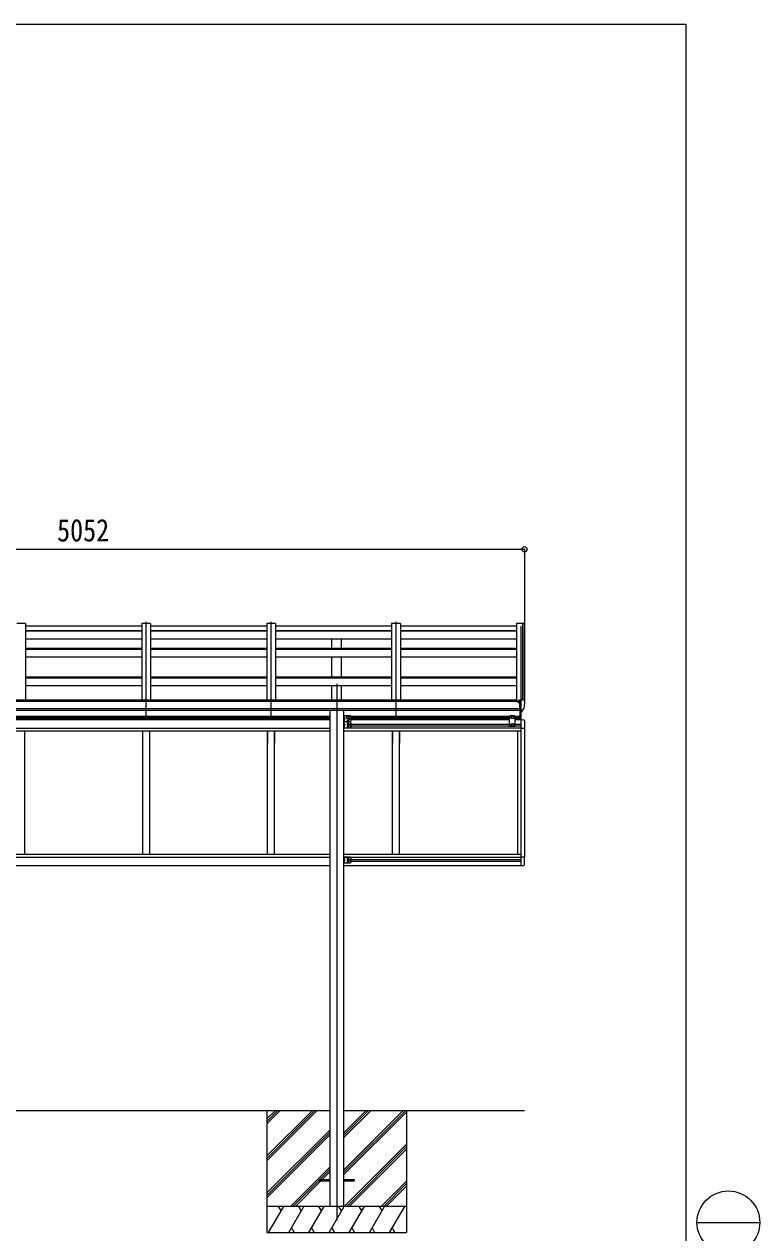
# Model space of a CAD drawing. Units: millimetres at full size, sheet at 1:30; details may follow other scales. Extents: x -8385 to 8479, y -5853 to 5787.
# Drawn here: x 4264 to 8479, y -1143 to 5787 of the extents above; entities that cross this region are included whole.
import ezdxf
from ezdxf.enums import TextEntityAlignment as Align

# ---------------------------------------------------------------- set-up
doc = ezdxf.new("R2010")
doc.units = ezdxf.units.MM
doc.header["$LTSCALE"] = 30
doc.header["$PDMODE"] = 32
doc.header["$PDSIZE"] = 30
for name, color, linetype, lineweight in [('0-0_0', 7, 'Continuous', 9), ('0-1_本体', 4, 'Continuous', 9), ('0-2_部品', 7, 'Continuous', 9), ('0-8_PARTS2', 2, 'Continuous', 9), ('0-A_寸法', 6, 'Continuous', 9), ('F-0_240', 7, 'Continuous', 9)]:
    doc.layers.add(name, color=color, linetype=linetype, lineweight=lineweight)
doc.styles.add('ＭＳ ゴシック', font='')
doc.styles.get('ＭＳ ゴシック').set_extended_font_data('MS Gothic')

msp = doc.modelspace()

# ---------------------------------------------------------------- linework, layer by layer
at = {"layer": '0-0_0'}
for p, q in [((3193.58, -441.04), (6014.58, -441.04)), ((5654.08, -441.04), (5654.08, -1141.04)), ((5654.08, -701.77), (5914.81, -441.04)), ((5654.08, -715.91), (5928.96, -441.04)), ((5654.08, -730.05), (5943.1, -441.04)), ((5654.08, -517.92), (5730.96, -441.04)), ((5654.08, -503.78), (5716.82, -441.04)), ((5654.08, -489.64), (5702.68, -441.04)), ((6093.58, -441.04), (7130.08, -441.04)), ((6093.58, -782.77), (6435.31, -441.04)), ((6093.58, -796.91), (6449.46, -441.04)), ((6093.58, -598.92), (6251.46, -441.04)), ((6093.58, -584.78), (6237.32, -441.04)), ((6093.58, -570.64), (6223.18, -441.04)), ((6093.58, -811.05), (6454.08, -450.56)), ((6454.08, -441.04), (6454.08, -1141.04)), ((5654.08, -913.9), (6014.58, -553.4)), ((5654.08, -928.04), (6014.58, -567.54)), ((5654.08, -942.19), (6014.58, -581.69)), ((6097.44, -991.04), (6454.08, -634.4)), ((6111.58, -991.04), (6454.08, -648.54)), ((6125.73, -991.04), (6454.08, -662.69)), ((5789.07, -991.04), (6014.58, -765.53)), ((5957.73, -836.53), (6014.58, -779.68)), ((5971.87, -836.53), (6014.58, -793.82)), ((5803.22, -991.04), (5954.08, -840.18)), ((5817.36, -991.04), (5962.87, -845.53)), ((6309.57, -991.04), (6454.08, -846.53)), ((6323.72, -991.04), (6454.08, -860.68)), ((6337.86, -991.04), (6454.08, -874.82)), ((6454.08, -991.04), (5654.08, -991.04)), ((5664.37, -1141.04), (5750.97, -991.04)), ((5735.97, -1017.02), (5720.97, -991.04)), ((5779.84, -1141.04), (5866.44, -991.04)), ((5851.44, -1017.02), (5836.44, -991.04)), ((5895.31, -1141.04), (5981.91, -991.04)), ((5966.91, -1017.02), (5951.91, -991.04)), ((6010.78, -1141.04), (6097.38, -991.04)), ((6082.38, -1017.02), (6067.38, -991.04)), ((6126.25, -1141.04), (6212.85, -991.04)), ((6197.85, -1017.02), (6182.85, -991.04)), ((6241.72, -1141.04), (6328.32, -991.04)), ((6298.32, -991.04), (6313.32, -1017.02)), ((6357.19, -1141.04), (6443.8, -991.04)), ((5654.08, -1141.04), (6454.08, -1141.04)), ((5794.84, -1115.06), (5809.84, -1141.04)), ((5910.31, -1115.06), (5925.31, -1141.04)), ((6025.78, -1115.06), (6040.78, -1141.04)), ((6141.25, -1115.06), (6156.25, -1141.04)), ((6256.72, -1115.06), (6271.72, -1141.04)), ((6372.19, -1115.06), (6387.19, -1141.04))]:
    msp.add_line(p, q, dxfattribs=at)
at = {"layer": '0-1_本体'}
for p, q in [((4271.08, 2350.5), (4221.08, 2350.5)), ((4271.08, 2350.5), (4271.08, 1911.21)), ((4271.08, 2337.5), (4937.08, 2337.5)), ((4271.08, 2310.78), (4937.08, 2310.78)), ((4271.08, 2308.2), (4937.08, 2308.2)), ((4937.08, 2350.5), (4937.08, 1911.21)), ((4987.08, 2350.5), (4937.08, 2350.5)), ((4987.08, 2350.5), (4987.08, 1911.21)), ((4987.08, 2337.5), (5653.08, 2337.5)), ((4987.08, 2310.78), (5653.08, 2310.78)), ((4987.08, 2308.2), (5653.08, 2308.2)), ((5653.08, 2350.5), (5653.08, 1911.21)), ((5703.08, 2350.5), (5653.08, 2350.5)), ((5703.08, 2350.5), (5703.08, 1911.21)), ((5703.08, 2337.5), (6369.08, 2337.5)), ((5703.08, 2310.78), (6369.08, 2310.78)), ((5703.08, 2308.2), (6369.08, 2308.2)), ((6369.08, 2350.5), (6369.08, 1911.21)), ((6419.08, 2350.5), (6369.08, 2350.5)), ((6419.08, 2350.5), (6419.08, 1911.21)), ((6419.08, 2337.5), (7085.08, 2337.5)), ((6419.08, 2310.78), (7085.08, 2310.78)), ((6419.08, 2308.2), (7085.08, 2308.2)), ((7085.08, 2350.5), (7085.08, 1904.5)), ((7121, 2350.29), (7120.38, 2348.67)), ((7121.08, 2350.41), (7121.08, 1914.68)), ((7129.14, 2350.08), (7121.3, 2350.49)), ((7130.08, 2349.19), (7130.09, 1908.14)), ((4271.08, 2263.47), (4937.08, 2263.47)), ((4987.08, 2263.47), (5653.08, 2263.47)), ((5703.08, 2263.47), (6369.08, 2263.47)), ((6026.58, 2209.73), (6026.58, 2263.47)), ((6081.58, 2209.73), (6081.58, 2263.47)), ((6419.08, 2263.47), (7085.08, 2263.47)), ((4271.08, 2209.73), (4937.08, 2209.73)), ((4271.08, 2204.17), (4937.08, 2204.17)), ((4271.08, 2160.17), (4937.08, 2160.17)), ((4987.08, 2209.73), (5653.08, 2209.73)), ((4987.08, 2204.17), (5653.08, 2204.17)), ((4987.08, 2160.17), (5653.08, 2160.17)), ((5703.08, 2209.73), (6369.08, 2209.73)), ((5703.08, 2204.17), (6369.08, 2204.17)), ((5703.08, 2160.17), (6369.08, 2160.17)), ((6026.58, 2046.08), (6026.58, 2160.17)), ((6081.58, 2046.08), (6081.58, 2160.17)), ((6419.08, 2209.73), (7085.08, 2209.73)), ((6419.08, 2204.17), (7085.08, 2204.17)), ((6419.08, 2160.17), (7085.08, 2160.17)), ((4271.08, 2046.08), (4937.08, 2046.08)), ((4271.08, 2039.28), (4937.08, 2039.28)), ((4987.08, 2046.08), (5653.08, 2046.08)), ((4987.08, 2039.28), (5653.08, 2039.28)), ((5703.08, 2046.08), (6369.08, 2046.08)), ((5703.08, 2039.28), (6369.08, 2039.28)), ((6419.08, 2046.08), (7085.08, 2046.08)), ((6419.08, 2039.28), (7085.08, 2039.28)), ((4271.08, 1995.73), (4937.08, 1995.73)), ((4987.08, 1995.73), (5653.08, 1995.73)), ((5703.08, 1995.73), (6369.08, 1995.73)), ((6026.58, 1911.21), (6026.58, 1995.73)), ((6081.58, 1911.21), (6081.58, 1995.73)), ((6419.08, 1995.73), (7085.08, 1995.73)), ((7103.58, 1904.5), (2104.58, 1904.5)), ((7080.08, 1911.21), (2128.08, 1911.21)), ((7080.08, 1904.5), (7080.08, 1911.21)), ((2104.58, 1863.28), (7103.58, 1863.28)), ((7103.58, 1851.43), (2104.58, 1851.5)), ((3193.58, 1820.18), (6014.58, 1820.18)), ((3193.58, 1816.68), (6014.58, 1816.68)), ((3193.58, 1807.68), (6014.58, 1807.68)), ((3193.58, 1804.18), (6014.58, 1804.18)), ((6014.58, 1851.34), (6014.58, -991.07)), ((6093.58, 1851.34), (6093.58, -991.07)), ((6133.58, 1820.18), (7045.58, 1820.18)), ((6135.56, 1816.68), (7042.58, 1816.68)), ((6135.58, 1807.68), (7042.58, 1807.68)), ((6135.58, 1804.18), (7042.58, 1804.18)), ((7074.58, 1820.18), (7110.08, 1820.18)), ((7077.58, 1816.68), (7110.08, 1816.68)), ((7077.58, 1807.68), (7110.08, 1807.68)), ((7077.58, 1804.18), (7110.08, 1804.18)), ((6014.58, 1799.18), (3193.58, 1799.18)), ((3193.58, 1750.68), (6014.58, 1750.68)), ((3193.58, 1734.68), (6014.58, 1734.68)), ((4266.08, 1734.68), (4266.08, 1027.68)), ((4942.08, 1734.68), (4942.08, 1664.68)), ((4942.08, 1734.68), (4942.08, 1027.68)), ((4982.08, 1734.68), (4982.08, 1664.68)), ((4982.08, 1734.68), (4982.08, 1027.68)), ((5658.08, 1734.68), (5658.08, 1664.68)), ((5658.08, 1027.68), (5658.08, 1734.68)), ((5698.08, 1734.68), (5698.08, 1664.68)), ((5698.08, 1027.68), (5698.08, 1734.68)), ((7110.08, 1750.68), (6093.58, 1750.68)), ((6093.58, 1734.68), (7110.08, 1734.68)), ((7042.58, 1799.18), (6135.58, 1799.18)), ((6135.58, 1773.18), (7042.58, 1773.18)), ((6135.58, 1764.18), (7042.58, 1764.18)), ((6374.08, 1734.68), (6374.08, 1664.68)), ((6374.08, 1027.68), (6374.08, 1734.68)), ((6414.08, 1734.68), (6414.08, 1664.68)), ((6414.08, 1027.68), (6414.08, 1734.68)), ((7110.08, 1799.18), (7077.58, 1799.18)), ((7077.58, 1773.18), (7110.08, 1773.18)), ((7077.58, 1764.18), (7110.08, 1764.18)), ((7090.08, 1734.68), (7090.08, 1664.68)), ((7090.08, 1734.68), (7090.08, 1664.68)), ((7090.08, 1734.68), (7090.08, 1027.68)), ((7090.08, 1734.68), (7090.08, 1027.68)), ((7110.08, 1799.88), (7110.08, 1599.68)), ((7130.08, 1750.48), (7130.08, 1648.88)), ((7130.08, 1734.68), (7130.08, 1011.87)), ((7110.08, 1599.88), (7110.08, 962.68)), ((3193.58, 1027.68), (6014.58, 1027.68)), ((3193.58, 1011.68), (6014.58, 1011.68)), ((6093.58, 1027.68), (7110.08, 1027.68)), ((6093.58, 1011.68), (7110.08, 1011.68)), ((6135.58, 998.18), (7110.08, 998.18)), ((6135.58, 989.18), (7110.08, 989.18)), ((7110.08, 1027.68), (7110.08, 1011.68)), ((3193.58, 963.18), (6014.58, 963.18)), ((6093.58, 963.18), (7110.08, 963.18))]:
    msp.add_line(p, q, dxfattribs=at)
msp.add_lwpolyline([(7120.38, 1914.68), (7120.38, 2350.5), (7085.08, 2350.5)], dxfattribs=at)
msp.add_circle((7096.11, 1899.76), 3, dxfattribs=at)
for centre, radius, start, end in [((7121.29, 2350.19), 0.301, 87.13321, 158.93673), ((7129.08, 2349.08), 1, 6.67014, 87)]:
    msp.add_arc(centre, radius, start, end, dxfattribs=at)
at = {"layer": '0-2_部品'}
for p, q in [((7093.58, 1908.84), (7093.58, 1904.88)), ((7108.58, 1910.01), (7094.58, 1909.95)), ((7098.08, 1909.96), (7098.08, 1911.86)), ((7098.58, 1899.78), (7098.28, 1899.78)), ((7099.11, 1899.78), (7098.58, 1899.78)), ((7098.91, 1912.28), (7108.58, 1913)), ((7103.58, 1904.96), (7110.08, 1905.36)), ((7108.58, 1913.78), (7110.08, 1913.78)), ((7108.58, 1913.78), (7108.58, 1907.61)), ((7110.08, 1846.19), (7110.08, 1914.69)), ((7125.17, 1914.13), (7129.24, 1908.32)), ((7132.08, 1905.32), (7132.08, 1904.69)), ((6093.58, 1821.48), (6093.58, 1786.48)), ((6130.58, 1821.48), (6093.58, 1821.48)), ((6096.08, 1821.48), (6096.08, 1786.48)), ((6096.58, 1808.98), (6096.08, 1809.06)), ((6096.08, 1803.98), (6103.08, 1803.98)), ((6096.58, 1816.98), (6097.39, 1816.83)), ((6096.58, 1808.98), (6097.39, 1809.12)), ((6135.58, 1816.48), (6135.58, 1791.48)), ((7046.58, 1821.48), (7042.58, 1817.48)), ((7042.58, 1817.48), (7042.58, 1763.98)), ((7073.58, 1821.48), (7046.58, 1821.48)), ((7073.58, 1821.48), (7077.58, 1817.48)), ((7077.58, 1763.98), (7077.58, 1817.48)), ((7103.58, 1849.39), (7109.08, 1849.39)), ((7104.58, 1820.48), (7104.58, 1849.68)), ((7109.58, 1848.39), (7109.08, 1849.39)), ((7110.08, 1848.39), (7109.58, 1848.39)), ((7110.08, 1846.48), (7110.08, 1799.97)), ((7111.58, 1846.28), (7110.08, 1846.19)), ((7111.58, 1799.97), (7111.58, 1846.57)), ((7111.58, 1846.28), (7115.29, 1846.51)), ((7117.71, 1848.01), (7127.45, 1863.38)), ((6093.58, 1786.48), (6093.58, 1751.48)), ((6130.58, 1786.48), (6093.58, 1786.48)), ((6130.58, 1786.48), (6093.58, 1786.48)), ((6130.58, 1751.48), (6093.58, 1751.48)), ((6096.58, 1790.98), (6096.08, 1791.06)), ((6096.08, 1786.48), (6096.08, 1751.48)), ((6096.58, 1773.98), (6096.08, 1774.06)), ((6096.08, 1768.98), (6103.08, 1768.98)), ((6096.58, 1755.98), (6096.08, 1756.06)), ((6096.58, 1798.98), (6097.39, 1798.83)), ((6096.58, 1790.98), (6097.39, 1791.12)), ((6096.58, 1781.98), (6097.39, 1781.83)), ((6096.58, 1773.98), (6097.39, 1774.12)), ((6096.58, 1763.98), (6097.39, 1763.83)), ((6096.58, 1755.98), (6097.39, 1756.12)), ((6135.58, 1781.48), (6135.58, 1756.48)), ((7046.58, 1759.98), (7042.58, 1763.98)), ((7073.58, 1759.98), (7046.58, 1759.98)), ((7060.08, 1776.48), (7053.58, 1772.73)), ((7053.58, 1772.73), (7053.58, 1765.22)), ((7053.58, 1765.22), (7060.08, 1761.47)), ((7066.58, 1772.73), (7060.08, 1776.48)), ((7060.08, 1761.47), (7066.58, 1765.22)), ((7066.58, 1765.22), (7066.58, 1772.73)), ((7073.58, 1759.98), (7077.58, 1763.98)), ((7110.08, 1799.98), (7125.37, 1799.18)), ((7110.08, 1750.78), (7130.58, 1750.78)), ((7130.58, 1793.68), (7130.58, 1750.78)), ((6093.58, 1011.48), (6093.58, 976.48)), ((6130.58, 1011.48), (6093.58, 1011.48)), ((6130.58, 976.48), (6093.58, 976.48)), ((6096.08, 1011.48), (6096.08, 976.48)), ((6096.58, 998.98), (6096.08, 999.06)), ((6096.08, 993.98), (6103.08, 993.98)), ((6096.58, 980.98), (6096.08, 981.06)), ((6096.58, 1006.98), (6097.39, 1006.83)), ((6096.58, 998.98), (6097.39, 999.12)), ((6096.58, 988.98), (6097.39, 988.83)), ((6096.58, 980.98), (6097.39, 981.12)), ((6135.58, 1006.48), (6135.58, 981.48)), ((7110.08, 1012.17), (7130.58, 1012.17)), ((7130.58, 969.26), (7130.58, 1012.17)), ((7110.08, 962.97), (7125.37, 963.77))]:
    msp.add_line(p, q, dxfattribs=at)
at = {"layer": '0-2_部品', "color": 4}
for p, q in [((5954.08, -836.53), (6014.58, -836.53)), ((5954.08, -836.53), (5954.08, -845.53)), ((5954.08, -845.53), (6014.58, -845.53)), ((6093.58, -836.53), (6154.08, -836.53)), ((6093.58, -845.53), (6154.08, -845.53)), ((6154.08, -836.53), (6154.08, -845.53))]:
    msp.add_line(p, q, dxfattribs=at)
at = {"layer": '0-2_部品'}
for points in [[(7093.58, 1901.39), (7093.58, 1899.78), (7093.11, 1899.78)], [(7098.28, 1900.96), (7098.28, 1899.78), (7093.58, 1899.78)], [(7098.91, 1912.28), (7098.74, 1912.26), (7098.58, 1912.23), (7098.44, 1912.19), (7098.32, 1912.13), (7098.22, 1912.07), (7098.14, 1912.01), (7098.1, 1911.93), (7098.08, 1911.86)], [(7103.58, 1849.39), (7103.58, 1907.61), (7108.58, 1907.61)], [(7110.08, 1914.69), (7122.08, 1914.69), (7124.41, 1914.55)], [(6095.7, 1812.98), (6096.33, 1814.16), (6098.56, 1815.28)], [(6095.7, 1812.98), (6096.33, 1811.79), (6098.56, 1810.68)], [(6096.58, 1808.98), (6096.58, 1816.98), (6096.08, 1816.89), (6096.08, 1809.06)], [(6096.08, 1808.98), (6103.08, 1803.98), (6096.08, 1798.98)], [(7053.58, 1816.23), (7060.08, 1819.98), (7066.58, 1816.23)], [(7066.58, 1816.23), (7066.58, 1808.72), (7060.08, 1804.97), (7053.58, 1808.72), (7053.58, 1816.23)], [(7110.08, 1860.08), (7106.92, 1860.49), (7103.58, 1860.92)], [(6095.7, 1794.98), (6096.33, 1796.16), (6098.56, 1797.28)], [(6095.7, 1794.98), (6096.33, 1793.79), (6098.56, 1792.68)], [(6095.7, 1777.98), (6096.33, 1779.16), (6098.56, 1780.28)], [(6095.7, 1777.98), (6096.33, 1776.79), (6098.56, 1775.68)], [(6095.7, 1759.98), (6096.33, 1761.16), (6098.56, 1762.28)], [(6095.7, 1759.98), (6096.33, 1758.79), (6098.56, 1757.68)], [(6096.58, 1790.98), (6096.58, 1798.98), (6096.08, 1798.89), (6096.08, 1791.06)], [(6096.58, 1773.98), (6096.58, 1781.98), (6096.08, 1781.89), (6096.08, 1774.06)], [(6096.08, 1773.98), (6103.08, 1768.98), (6096.08, 1763.98)], [(6096.58, 1755.98), (6096.58, 1763.98), (6096.08, 1763.89), (6096.08, 1756.06)], [(6095.7, 1002.98), (6096.33, 1004.16), (6098.56, 1005.28)], [(6095.7, 1002.98), (6096.33, 1001.79), (6098.56, 1000.68)], [(6095.7, 984.98), (6096.33, 986.16), (6098.56, 987.28)], [(6095.7, 984.98), (6096.33, 983.79), (6098.56, 982.68)], [(6096.58, 998.98), (6096.58, 1006.98), (6096.08, 1006.89), (6096.08, 999.06)], [(6096.08, 998.98), (6103.08, 993.98), (6096.08, 988.98)], [(6096.58, 980.98), (6096.58, 988.98), (6096.08, 988.89), (6096.08, 981.06)]]:
    msp.add_lwpolyline(points, dxfattribs=at)
for points in [[(6118.58, 1804.97), (6112.08, 1808.72), (6112.08, 1816.23), (6118.58, 1819.98), (6125.08, 1816.23), (6125.08, 1808.72)], [(6125.58, 1761.47), (6119.08, 1765.22), (6119.08, 1772.73), (6125.58, 1776.48), (6132.08, 1772.73), (6132.08, 1765.22)], [(6125.58, 986.47), (6119.08, 990.22), (6119.08, 997.73), (6125.58, 1001.48), (6132.08, 997.73), (6132.08, 990.22)]]:
    msp.add_lwpolyline(points, close=True, dxfattribs=at)
for centre, radius in [((6118.58, 1812.48), 8.5), ((6118.58, 1812.48), 7.5), ((6118.58, 1812.48), 6.5), ((7060.08, 1812.48), 8.5), ((7060.08, 1812.48), 7.5), ((7060.08, 1812.48), 6.5), ((6118.58, 1795.48), 4.25), ((6125.58, 1768.98), 8.5), ((6125.58, 1768.98), 7.5), ((6125.58, 1768.98), 6.5), ((7060.08, 1768.98), 8.5), ((7060.08, 1768.98), 7.5), ((7060.08, 1768.98), 6.5), ((6125.58, 993.98), 8.5), ((6125.58, 993.98), 7.5), ((6125.58, 993.98), 6.5)]:
    msp.add_circle(centre, radius, dxfattribs=at)
for centre, radius, start, end in [((7096.08, 1899.78), 2.5, 28.35764, 180), ((7096.08, 1899.78), 2.5, 0, 28.35764), ((7124.35, 1913.55), 1, 35, 86.5), ((6939.59, 1904.7), 192.49, 347.8767, 359.9992), ((7129.08, 1905.32), 3, 0, 87), ((6097.23, 1815.95), 0.9, 32.05588, 80), ((6097.23, 1810), 0.9, 280, 327.94412), ((6092.48, 1812.98), 6.5, 327.94412, 32.05588), ((6125.58, 1803.98), 4.25, 173.70569, 85.23923), ((6130.58, 1816.48), 5, 0, 90), ((7115.11, 1849.51), 3, 273.5, 330), ((7124.85, 1864.88), 3, 330, 348.16652), ((6097.23, 1797.95), 0.9, 32.05588, 80), ((6097.23, 1792), 0.9, 280, 327.94412), ((6097.23, 1780.95), 0.9, 32.05588, 80), ((6097.23, 1775), 0.9, 280, 327.94412), ((6097.23, 1762.95), 0.9, 32.05588, 80), ((6097.23, 1757), 0.9, 280, 327.94412), ((6092.48, 1794.98), 6.5, 327.94412, 32.05588), ((6092.48, 1777.98), 6.5, 327.94412, 32.05588), ((6092.48, 1759.98), 6.5, 327.94412, 32.05588), ((6118.58, 1777.48), 4.25, 353.70569, 265.23923), ((6118.58, 1760.48), 4.25, 94.76077, 6.29431), ((6130.58, 1791.48), 5, 270, 0), ((6130.58, 1781.48), 5, 0, 90), ((6130.58, 1756.48), 5, 270, 0), ((7125.08, 1793.68), 5.5, 0, 87), ((6097.23, 1005.95), 0.9, 32.05588, 80), ((6097.23, 1000), 0.9, 280, 327.94412), ((6097.23, 987.95), 0.9, 32.05588, 80), ((6097.23, 982), 0.9, 280, 327.94412), ((6092.48, 1002.98), 6.5, 327.94412, 32.05588), ((6092.48, 984.98), 6.5, 327.94412, 32.05588), ((6118.58, 1002.48), 4.25, 353.70569, 265.23923), ((6118.58, 985.48), 4.25, 94.76077, 6.29431), ((6130.58, 1006.48), 5, 0, 90), ((6130.58, 981.48), 5, 270, 0), ((7125.08, 969.26), 5.5, 273, 0)]:
    msp.add_arc(centre, radius, start, end, dxfattribs=at)
msp.add_ellipse((7094.58, 1908.85), major_axis=(0.02, 1.1), ratio=0.906239, start_param=0.0206394, end_param=1.5914357, dxfattribs=at)
at = {"layer": '0-8_PARTS2'}
for p, q in [((4962.08, 1816.49), (4962.08, 2360.34)), ((5678.08, 1816.49), (5678.08, 2360.34)), ((6394.08, 1816.49), (6394.08, 2360.34)), ((7110.08, 2335.78), (7110.08, 1816.49)), ((6054.08, 2005.3), (6054.08, -1069.93))]:
    msp.add_line(p, q, dxfattribs=at)
at = {"layer": '0-A_寸法'}
for p, q in [((2078.09, 2776.5), (7130.08, 2776.5)), ((7130.08, 2776.5), (7130.08, 2320.93))]:
    msp.add_line(p, q, dxfattribs=at)
msp.add_point((7130.08, 2776.5), dxfattribs=at)
at = {"layer": 'F-0_240', "color": 5}
for p, q in [((-8385.45, 5787.34), (8054.55, 5787.34)), ((8054.55, 5787.34), (8054.55, -5852.66))]:
    msp.add_line(p, q, dxfattribs=at)
at = {"layer": 'F-0_240', "color": 4}
msp.add_line((8118.66, -1082.66), (8478.66, -1082.66), dxfattribs=at)
msp.add_circle((8298.66, -1082.66), 180, dxfattribs=at)

# ---------------------------------------------------------------- texts
at = {"layer": '0-A_寸法', "color": 7, "style": 'ＭＳ ゴシック', "width": 0.85}
msp.add_text('5052', height=129, dxfattribs=at).set_placement((4452.08, 2782.5), align=Align.BOTTOM_LEFT)

doc.saveas('drawing.dxf')
